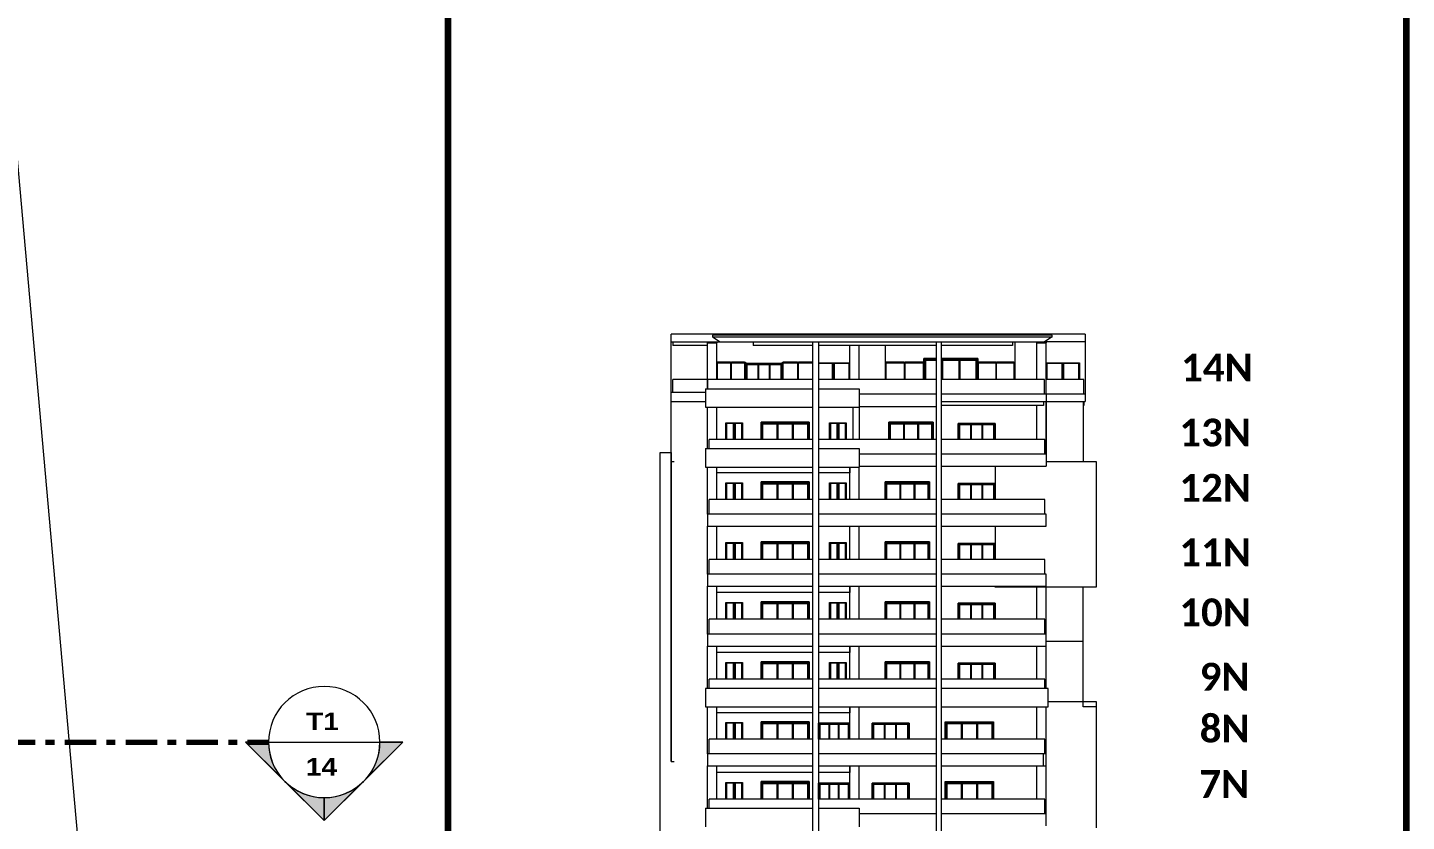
# Model space of a CAD drawing. Header units: metres. Extents: x -144 to 1000, y -717 to 29.
# Drawn here: x 289.18 to 304.91, y -555.5 to -546.44 of the extents above; entities that cross this region are included whole.
import ezdxf

# ---------------------------------------------------------------- set-up
doc = ezdxf.new("R2010")
doc.units = ezdxf.units.M
doc.linetypes.add('Dash Dot 3_16_', pattern=[0.595313, 0.357187, -0.119063, 0, -0.119063])
doc.layers.get('0').update_dxf_attribs({"color": 1})
for name, color, linetype, lineweight in [('A-ANNO-DIMS', 1, 'Continuous', 9), ('A-DETL-WIDE', 1, 'Continuous', 100), ('A-DOOR-FRAM', 1, 'Continuous', 9), ('A-FLOR', 2, 'Continuous', 9), ('A-FLOR-HRAL', 1, 'Continuous', 9), ('A-GLAZ', 1, 'Continuous', 9), ('A-GLAZ-CWMG', 1, 'Continuous', 9), ('A-WALL', 4, 'Continuous', 9), ('G-ANNO-SYMB', 1, 'Continuous', 9), ('G-ANNO-TEXT', 2, 'Continuous', 9), ('S-BEAM', 1, 'Continuous', 9), ('S-COLS', 7, 'Continuous', 9)]:
    doc.layers.add(name, color=color, linetype=linetype, lineweight=lineweight)
doc.styles.add('Arial Black', font='', dxfattribs={"height": 0.15})
doc.styles.add('Calibri_B_7', font='calibrib.ttf', dxfattribs={"width": 0.8, "height": 0.18})
doc.styles.get('Arial Black').set_extended_font_data('Arial Black')

# ---------------------------------------------------------------- blocks, each defined once
blk = doc.blocks.new('A$C4d52d4f2')
at = {"layer": 'A-DETL-WIDE'}
for p, q in [((-0.51513, -0.58802), (-0.51513, -0.00202)), ((-0.40513, -0.58802), (-0.40513, -0.00202))]:
    blk.add_line(p, q, dxfattribs=at)
at = {"layer": 'A-DOOR-FRAM', "lineweight": 9}
for p, q in [((-0.47675, -0.1994), (-0.481, -0.1994)), ((-0.481, -0.1994), (-0.481, -0.20122)), ((-0.47675, -0.1994), (-0.47675, -0.20122)), ((-0.4605, -0.1988), (-0.4605, -0.20122)), ((-0.45912, -0.1988), (-0.4605, -0.1988)), ((-0.45912, -0.19889), (-0.46041, -0.19889)), ((-0.46041, -0.19889), (-0.46041, -0.20122)), ((-0.46041, -0.19889), (-0.46041, -0.20122)), ((-0.46041, -0.19889), (-0.45912, -0.19889)), ((-0.4603, -0.20122), (-0.4603, -0.199)), ((-0.4603, -0.199), (-0.45912, -0.199)), ((-0.45434, -0.1988), (-0.45848, -0.1988)), ((-0.45836, -0.19889), (-0.45848, -0.19889)), ((-0.45848, -0.19889), (-0.45442, -0.19889)), ((-0.45847, -0.199), (-0.45847, -0.20122)), ((-0.45836, -0.20122), (-0.45836, -0.19889)), ((-0.45833, -0.20122), (-0.45833, -0.199)), ((-0.45833, -0.199), (-0.45651, -0.199)), ((-0.45651, -0.199), (-0.45651, -0.20122)), ((-0.45639, -0.20122), (-0.45639, -0.19889)), ((-0.45636, -0.20122), (-0.45636, -0.199)), ((-0.45636, -0.199), (-0.45454, -0.199)), ((-0.45454, -0.199), (-0.45454, -0.20122)), ((-0.45442, -0.19889), (-0.45442, -0.20122)), ((-0.45434, -0.20122), (-0.45434, -0.1988)), ((-0.48092, -0.20122), (-0.48092, -0.19948)), ((-0.48092, -0.19948), (-0.47684, -0.19948)), ((-0.4808, -0.20122), (-0.4808, -0.19951)), ((-0.4808, -0.19951), (-0.47956, -0.19951)), ((-0.47956, -0.19951), (-0.47956, -0.20122)), ((-0.47944, -0.20122), (-0.47944, -0.19948)), ((-0.47944, -0.19951), (-0.47829, -0.19951)), ((-0.47829, -0.19951), (-0.47829, -0.20122)), ((-0.47817, -0.20122), (-0.47817, -0.19948)), ((-0.47817, -0.19951), (-0.47695, -0.19951)), ((-0.47695, -0.19951), (-0.47695, -0.20122)), ((-0.47684, -0.20122), (-0.47684, -0.19948)), ((-0.47367, -0.20611), (-0.4792, -0.20611)), ((-0.4792, -0.20611), (-0.4792, -0.20811)), ((-0.47911, -0.20811), (-0.47911, -0.2062)), ((-0.47911, -0.2062), (-0.47376, -0.2062)), ((-0.47899, -0.20811), (-0.47899, -0.20631)), ((-0.47899, -0.20631), (-0.47738, -0.20631)), ((-0.47738, -0.20631), (-0.47738, -0.20811)), ((-0.47727, -0.20811), (-0.47727, -0.2062)), ((-0.47724, -0.20811), (-0.47724, -0.20631)), ((-0.47724, -0.20631), (-0.47563, -0.20631)), ((-0.47563, -0.20631), (-0.47563, -0.20811)), ((-0.47551, -0.20811), (-0.47551, -0.2062)), ((-0.47548, -0.20811), (-0.47548, -0.20631)), ((-0.47548, -0.20631), (-0.47387, -0.20631)), ((-0.47387, -0.20631), (-0.47387, -0.20811)), ((-0.47376, -0.20811), (-0.47376, -0.2062)), ((-0.47367, -0.20611), (-0.47367, -0.20811)), ((-0.46454, -0.20611), (-0.46454, -0.20811)), ((-0.45944, -0.20611), (-0.46454, -0.20611)), ((-0.46445, -0.20811), (-0.46445, -0.2062)), ((-0.46445, -0.2062), (-0.45952, -0.2062)), ((-0.46433, -0.20811), (-0.46433, -0.20631)), ((-0.46433, -0.20631), (-0.46287, -0.20631)), ((-0.46287, -0.20631), (-0.46287, -0.20811)), ((-0.46284, -0.2062), (-0.46284, -0.20811)), ((-0.46272, -0.20811), (-0.46272, -0.20631)), ((-0.46272, -0.20631), (-0.46125, -0.20631)), ((-0.46125, -0.20631), (-0.46125, -0.20811)), ((-0.45952, -0.2062), (-0.46122, -0.2062)), ((-0.46122, -0.2062), (-0.46122, -0.20811)), ((-0.46111, -0.20811), (-0.46111, -0.20631)), ((-0.46111, -0.20631), (-0.45964, -0.20631)), ((-0.45964, -0.20631), (-0.45964, -0.20811)), ((-0.45952, -0.20811), (-0.45952, -0.2062)), ((-0.45952, -0.20811), (-0.45952, -0.2062)), ((-0.45944, -0.20811), (-0.45944, -0.20611)), ((-0.45232, -0.20628), (-0.45657, -0.20628)), ((-0.45657, -0.20811), (-0.45657, -0.20628)), ((-0.45648, -0.20637), (-0.45648, -0.20811)), ((-0.45648, -0.20637), (-0.4524, -0.20637)), ((-0.45637, -0.20811), (-0.45637, -0.2064)), ((-0.45637, -0.2064), (-0.45515, -0.2064)), ((-0.45515, -0.20637), (-0.45515, -0.20811)), ((-0.45504, -0.20811), (-0.45504, -0.2064)), ((-0.45504, -0.2064), (-0.45388, -0.2064)), ((-0.45388, -0.20637), (-0.45388, -0.20811)), ((-0.45376, -0.20811), (-0.45376, -0.2064)), ((-0.45376, -0.2064), (-0.45252, -0.2064)), ((-0.45252, -0.2064), (-0.45252, -0.20811)), ((-0.4524, -0.20637), (-0.4524, -0.20811)), ((-0.45232, -0.20811), (-0.45232, -0.20628)), ((-0.47367, -0.21299), (-0.4792, -0.21299)), ((-0.4792, -0.21299), (-0.4792, -0.21499)), ((-0.47911, -0.21499), (-0.47911, -0.21308)), ((-0.47911, -0.21308), (-0.47376, -0.21308)), ((-0.47899, -0.21499), (-0.47899, -0.2132)), ((-0.47899, -0.2132), (-0.47738, -0.2132)), ((-0.47738, -0.2132), (-0.47738, -0.21499)), ((-0.47727, -0.21499), (-0.47727, -0.21308)), ((-0.47724, -0.21499), (-0.47724, -0.2132)), ((-0.47724, -0.2132), (-0.47563, -0.2132)), ((-0.47563, -0.2132), (-0.47563, -0.21499)), ((-0.47551, -0.21499), (-0.47551, -0.21308)), ((-0.47548, -0.2132), (-0.47387, -0.2132)), ((-0.47548, -0.21499), (-0.47548, -0.2132)), ((-0.47387, -0.2132), (-0.47387, -0.21499)), ((-0.47376, -0.21499), (-0.47376, -0.21308)), ((-0.47367, -0.21299), (-0.47367, -0.21499)), ((-0.46496, -0.21299), (-0.46496, -0.21499)), ((-0.45986, -0.21299), (-0.46496, -0.21299)), ((-0.46488, -0.21499), (-0.46488, -0.21308)), ((-0.46488, -0.21308), (-0.45995, -0.21308)), ((-0.46476, -0.21499), (-0.46476, -0.2132)), ((-0.46476, -0.2132), (-0.46329, -0.2132)), ((-0.46329, -0.2132), (-0.46329, -0.21499)), ((-0.46326, -0.21308), (-0.46326, -0.21499)), ((-0.46315, -0.21499), (-0.46315, -0.2132)), ((-0.46315, -0.2132), (-0.46168, -0.2132)), ((-0.46168, -0.2132), (-0.46168, -0.21499)), ((-0.45995, -0.21308), (-0.46165, -0.21308)), ((-0.46165, -0.21308), (-0.46165, -0.21499)), ((-0.46153, -0.21499), (-0.46153, -0.2132)), ((-0.46153, -0.2132), (-0.46006, -0.2132)), ((-0.46006, -0.2132), (-0.46006, -0.21499)), ((-0.45995, -0.21499), (-0.45995, -0.21308)), ((-0.45995, -0.21499), (-0.45995, -0.21308)), ((-0.45986, -0.21499), (-0.45986, -0.21299)), ((-0.45232, -0.21316), (-0.45657, -0.21316)), ((-0.45657, -0.21499), (-0.45657, -0.21316)), ((-0.45648, -0.21325), (-0.45648, -0.21499)), ((-0.45648, -0.21325), (-0.4524, -0.21325)), ((-0.45637, -0.21499), (-0.45637, -0.21328)), ((-0.45637, -0.21328), (-0.45515, -0.21328)), ((-0.45515, -0.21325), (-0.45515, -0.21499)), ((-0.45504, -0.21499), (-0.45504, -0.21328)), ((-0.45504, -0.21328), (-0.45388, -0.21328)), ((-0.45388, -0.21325), (-0.45388, -0.21499)), ((-0.45376, -0.21499), (-0.45376, -0.21328)), ((-0.45376, -0.21328), (-0.45252, -0.21328)), ((-0.45252, -0.21328), (-0.45252, -0.21499)), ((-0.4524, -0.21325), (-0.4524, -0.21499)), ((-0.47367, -0.21988), (-0.4792, -0.21988)), ((-0.4792, -0.21988), (-0.4792, -0.22188)), ((-0.47911, -0.22188), (-0.47911, -0.21996)), ((-0.47911, -0.21996), (-0.47376, -0.21996)), ((-0.47727, -0.22188), (-0.47727, -0.21996)), ((-0.47551, -0.22188), (-0.47551, -0.21996)), ((-0.47376, -0.22188), (-0.47376, -0.21996)), ((-0.47367, -0.21988), (-0.47367, -0.22188)), ((-0.46496, -0.21988), (-0.46496, -0.22188)), ((-0.45986, -0.21988), (-0.46496, -0.21988)), ((-0.46488, -0.22188), (-0.46488, -0.21996)), ((-0.46488, -0.21996), (-0.45995, -0.21996)), ((-0.46326, -0.21996), (-0.46326, -0.22188)), ((-0.45995, -0.21996), (-0.46165, -0.21996)), ((-0.46165, -0.21996), (-0.46165, -0.22188)), ((-0.45995, -0.22188), (-0.45995, -0.21996)), ((-0.45995, -0.22188), (-0.45995, -0.21996)), ((-0.45986, -0.22188), (-0.45986, -0.21988)), ((-0.47899, -0.22188), (-0.47899, -0.22008)), ((-0.47899, -0.22008), (-0.47738, -0.22008)), ((-0.47738, -0.22008), (-0.47738, -0.22188)), ((-0.47724, -0.22188), (-0.47724, -0.22008)), ((-0.47724, -0.22008), (-0.47563, -0.22008)), ((-0.47563, -0.22008), (-0.47563, -0.22188)), ((-0.47548, -0.22188), (-0.47548, -0.22008)), ((-0.47548, -0.22008), (-0.47387, -0.22008)), ((-0.47387, -0.22008), (-0.47387, -0.22188)), ((-0.46476, -0.22188), (-0.46476, -0.22008)), ((-0.46476, -0.22008), (-0.46329, -0.22008)), ((-0.46329, -0.22008), (-0.46329, -0.22188)), ((-0.46315, -0.22188), (-0.46315, -0.22008)), ((-0.46315, -0.22008), (-0.46168, -0.22008)), ((-0.46168, -0.22008), (-0.46168, -0.22188)), ((-0.46153, -0.22188), (-0.46153, -0.22008)), ((-0.46153, -0.22008), (-0.46006, -0.22008)), ((-0.46006, -0.22008), (-0.46006, -0.22188)), ((-0.45232, -0.22005), (-0.45657, -0.22005)), ((-0.45657, -0.22188), (-0.45657, -0.22005)), ((-0.45648, -0.22013), (-0.45648, -0.22188)), ((-0.45648, -0.22013), (-0.4524, -0.22013)), ((-0.45637, -0.22188), (-0.45637, -0.22017)), ((-0.45637, -0.22017), (-0.45515, -0.22017)), ((-0.45515, -0.22013), (-0.45515, -0.22188)), ((-0.45504, -0.22188), (-0.45504, -0.22017)), ((-0.45504, -0.22017), (-0.45388, -0.22017)), ((-0.45388, -0.22013), (-0.45388, -0.22188)), ((-0.45376, -0.22188), (-0.45376, -0.22017)), ((-0.45376, -0.22017), (-0.45252, -0.22017)), ((-0.45252, -0.22017), (-0.45252, -0.22188)), ((-0.4524, -0.22013), (-0.4524, -0.22188)), ((-0.47367, -0.22676), (-0.4792, -0.22676)), ((-0.4792, -0.22676), (-0.4792, -0.22876)), ((-0.47911, -0.22876), (-0.47911, -0.22685)), ((-0.47911, -0.22685), (-0.47376, -0.22685)), ((-0.47899, -0.22876), (-0.47899, -0.22696)), ((-0.47899, -0.22696), (-0.47738, -0.22696)), ((-0.47738, -0.22696), (-0.47738, -0.22876)), ((-0.47727, -0.22876), (-0.47727, -0.22685)), ((-0.47724, -0.22876), (-0.47724, -0.22696)), ((-0.47724, -0.22696), (-0.47563, -0.22696)), ((-0.47563, -0.22696), (-0.47563, -0.22876)), ((-0.47551, -0.22876), (-0.47551, -0.22685)), ((-0.47548, -0.22876), (-0.47548, -0.22696)), ((-0.47548, -0.22696), (-0.47387, -0.22696)), ((-0.47387, -0.22696), (-0.47387, -0.22876)), ((-0.47376, -0.22876), (-0.47376, -0.22685)), ((-0.47367, -0.22676), (-0.47367, -0.22876)), ((-0.46496, -0.22676), (-0.46496, -0.22876)), ((-0.45986, -0.22676), (-0.46496, -0.22676)), ((-0.46488, -0.22876), (-0.46488, -0.22685)), ((-0.46488, -0.22685), (-0.45995, -0.22685)), ((-0.46476, -0.22876), (-0.46476, -0.22696)), ((-0.46476, -0.22696), (-0.46329, -0.22696)), ((-0.46329, -0.22696), (-0.46329, -0.22876)), ((-0.46326, -0.22685), (-0.46326, -0.22876)), ((-0.46315, -0.22876), (-0.46315, -0.22696)), ((-0.46315, -0.22696), (-0.46168, -0.22696)), ((-0.46168, -0.22696), (-0.46168, -0.22876)), ((-0.45995, -0.22685), (-0.46165, -0.22685)), ((-0.46165, -0.22685), (-0.46165, -0.22876)), ((-0.46153, -0.22876), (-0.46153, -0.22696)), ((-0.46153, -0.22696), (-0.46006, -0.22696)), ((-0.46006, -0.22696), (-0.46006, -0.22876)), ((-0.45995, -0.22876), (-0.45995, -0.22685)), ((-0.45995, -0.22876), (-0.45995, -0.22685)), ((-0.45986, -0.22876), (-0.45986, -0.22676)), ((-0.45232, -0.22693), (-0.45657, -0.22693)), ((-0.45657, -0.22876), (-0.45657, -0.22693)), ((-0.45648, -0.22702), (-0.45648, -0.22876)), ((-0.45648, -0.22702), (-0.4524, -0.22702)), ((-0.45637, -0.22876), (-0.45637, -0.22705)), ((-0.45637, -0.22705), (-0.45515, -0.22705)), ((-0.45515, -0.22702), (-0.45515, -0.22876)), ((-0.45504, -0.22876), (-0.45504, -0.22705)), ((-0.45504, -0.22705), (-0.45388, -0.22705)), ((-0.45388, -0.22702), (-0.45388, -0.22876)), ((-0.45376, -0.22876), (-0.45376, -0.22705)), ((-0.45376, -0.22705), (-0.45252, -0.22705)), ((-0.45252, -0.22705), (-0.45252, -0.22876)), ((-0.4524, -0.22702), (-0.4524, -0.22876)), ((-0.45232, -0.22876), (-0.45232, -0.22693)), ((-0.47367, -0.23365), (-0.4792, -0.23365)), ((-0.4792, -0.23365), (-0.4792, -0.23564)), ((-0.47911, -0.23564), (-0.47911, -0.23373)), ((-0.47911, -0.23373), (-0.47376, -0.23373)), ((-0.47899, -0.23564), (-0.47899, -0.23385)), ((-0.47899, -0.23385), (-0.47738, -0.23385)), ((-0.47738, -0.23385), (-0.47738, -0.23564)), ((-0.47727, -0.23564), (-0.47727, -0.23373)), ((-0.47724, -0.23564), (-0.47724, -0.23385)), ((-0.47724, -0.23385), (-0.47563, -0.23385)), ((-0.47563, -0.23385), (-0.47563, -0.23564)), ((-0.47551, -0.23564), (-0.47551, -0.23373)), ((-0.47548, -0.23564), (-0.47548, -0.23385)), ((-0.47548, -0.23385), (-0.47387, -0.23385)), ((-0.47387, -0.23385), (-0.47387, -0.23564)), ((-0.47376, -0.23564), (-0.47376, -0.23373)), ((-0.47367, -0.23365), (-0.47367, -0.23564)), ((-0.46496, -0.23365), (-0.46496, -0.23564)), ((-0.45986, -0.23365), (-0.46496, -0.23365)), ((-0.46488, -0.23564), (-0.46488, -0.23373)), ((-0.46488, -0.23373), (-0.45995, -0.23373)), ((-0.46476, -0.23564), (-0.46476, -0.23385)), ((-0.46476, -0.23385), (-0.46329, -0.23385)), ((-0.46329, -0.23385), (-0.46329, -0.23564)), ((-0.46326, -0.23373), (-0.46326, -0.23564)), ((-0.46315, -0.23564), (-0.46315, -0.23385)), ((-0.46315, -0.23385), (-0.46168, -0.23385)), ((-0.46168, -0.23385), (-0.46168, -0.23564)), ((-0.45995, -0.23373), (-0.46165, -0.23373)), ((-0.46165, -0.23373), (-0.46165, -0.23564)), ((-0.46153, -0.23564), (-0.46153, -0.23385)), ((-0.46153, -0.23385), (-0.46006, -0.23385)), ((-0.46006, -0.23385), (-0.46006, -0.23564)), ((-0.45995, -0.23564), (-0.45995, -0.23373)), ((-0.45995, -0.23564), (-0.45995, -0.23373)), ((-0.45986, -0.23564), (-0.45986, -0.23365)), ((-0.45232, -0.23382), (-0.45657, -0.23382)), ((-0.45657, -0.23564), (-0.45657, -0.23382)), ((-0.45648, -0.2339), (-0.45648, -0.23564)), ((-0.45648, -0.2339), (-0.4524, -0.2339)), ((-0.45637, -0.23564), (-0.45637, -0.23393)), ((-0.45637, -0.23393), (-0.45515, -0.23393)), ((-0.45515, -0.2339), (-0.45515, -0.23564)), ((-0.45504, -0.23564), (-0.45504, -0.23393)), ((-0.45504, -0.23393), (-0.45388, -0.23393)), ((-0.45388, -0.2339), (-0.45388, -0.23564)), ((-0.45376, -0.23564), (-0.45376, -0.23393)), ((-0.45376, -0.23393), (-0.45252, -0.23393)), ((-0.45252, -0.23393), (-0.45252, -0.23564)), ((-0.4524, -0.2339), (-0.4524, -0.23564)), ((-0.45232, -0.23564), (-0.45232, -0.23382)), ((-0.47367, -0.24053), (-0.4792, -0.24053)), ((-0.4792, -0.24053), (-0.4792, -0.24253)), ((-0.47367, -0.24053), (-0.47367, -0.24253)), ((-0.47911, -0.24253), (-0.47911, -0.24061)), ((-0.47911, -0.24061), (-0.47376, -0.24061)), ((-0.47899, -0.24253), (-0.47899, -0.24073)), ((-0.47899, -0.24073), (-0.47738, -0.24073)), ((-0.47738, -0.24073), (-0.47738, -0.24253)), ((-0.47727, -0.24253), (-0.47727, -0.24061)), ((-0.47724, -0.24253), (-0.47724, -0.24073)), ((-0.47724, -0.24073), (-0.47563, -0.24073)), ((-0.47563, -0.24073), (-0.47563, -0.24253)), ((-0.47551, -0.24253), (-0.47551, -0.24061)), ((-0.47548, -0.24253), (-0.47548, -0.24073)), ((-0.47548, -0.24073), (-0.47387, -0.24073)), ((-0.47387, -0.24073), (-0.47387, -0.24253)), ((-0.47376, -0.24253), (-0.47376, -0.24061)), ((-0.469, -0.2407), (-0.47261, -0.2407)), ((-0.47261, -0.24253), (-0.47261, -0.2407)), ((-0.47252, -0.24078), (-0.47252, -0.24253)), ((-0.47252, -0.24078), (-0.46908, -0.24078)), ((-0.47241, -0.24253), (-0.47241, -0.24082)), ((-0.47241, -0.24082), (-0.47141, -0.24082)), ((-0.47141, -0.24078), (-0.47141, -0.24253)), ((-0.47129, -0.24253), (-0.47129, -0.24082)), ((-0.47129, -0.24082), (-0.47034, -0.24082)), ((-0.47034, -0.24078), (-0.47034, -0.24253)), ((-0.47023, -0.24253), (-0.47023, -0.24082)), ((-0.47023, -0.24082), (-0.4692, -0.24082)), ((-0.4692, -0.24082), (-0.4692, -0.24253)), ((-0.46908, -0.24078), (-0.46908, -0.24253)), ((-0.46645, -0.2407), (-0.46645, -0.24253)), ((-0.4622, -0.2407), (-0.46645, -0.2407)), ((-0.46636, -0.24253), (-0.46636, -0.24078)), ((-0.46636, -0.24078), (-0.46228, -0.24078)), ((-0.46625, -0.24253), (-0.46625, -0.24082)), ((-0.46625, -0.24082), (-0.46509, -0.24082)), ((-0.46509, -0.24078), (-0.46509, -0.24253)), ((-0.46497, -0.24253), (-0.46497, -0.24082)), ((-0.46497, -0.24082), (-0.46376, -0.24082)), ((-0.46228, -0.2407), (-0.46376, -0.2407)), ((-0.46376, -0.2407), (-0.46376, -0.24253)), ((-0.46364, -0.24253), (-0.46364, -0.24082)), ((-0.46364, -0.24082), (-0.4624, -0.24082)), ((-0.4624, -0.24082), (-0.4624, -0.24253)), ((-0.46228, -0.24253), (-0.46228, -0.2407)), ((-0.46228, -0.24253), (-0.46228, -0.24078)), ((-0.4622, -0.24253), (-0.4622, -0.2407)), ((-0.45797, -0.24061), (-0.45797, -0.24253)), ((-0.45797, -0.24061), (-0.45262, -0.24061)), ((-0.45785, -0.24253), (-0.45785, -0.24073)), ((-0.45785, -0.24073), (-0.45624, -0.24073)), ((-0.45624, -0.24073), (-0.45624, -0.24253)), ((-0.45621, -0.24061), (-0.45621, -0.24253)), ((-0.4561, -0.24253), (-0.4561, -0.24073)), ((-0.4561, -0.24073), (-0.45449, -0.24073)), ((-0.45449, -0.24073), (-0.45449, -0.24253)), ((-0.45446, -0.24061), (-0.45446, -0.24253)), ((-0.45434, -0.24253), (-0.45434, -0.24073)), ((-0.45434, -0.24073), (-0.45273, -0.24073)), ((-0.45273, -0.24073), (-0.45273, -0.24253)), ((-0.45262, -0.24061), (-0.45262, -0.24253)), ((-0.47367, -0.24741), (-0.4792, -0.24741)), ((-0.4792, -0.24741), (-0.4792, -0.24941)), ((-0.47911, -0.24941), (-0.47911, -0.2475)), ((-0.47911, -0.2475), (-0.47376, -0.2475)), ((-0.47899, -0.24941), (-0.47899, -0.24761)), ((-0.47899, -0.24761), (-0.47738, -0.24761)), ((-0.47738, -0.24761), (-0.47738, -0.24941)), ((-0.47727, -0.24941), (-0.47727, -0.2475)), ((-0.47724, -0.24941), (-0.47724, -0.24761)), ((-0.47724, -0.24761), (-0.47563, -0.24761)), ((-0.47563, -0.24761), (-0.47563, -0.24941)), ((-0.47551, -0.24941), (-0.47551, -0.2475)), ((-0.47548, -0.24941), (-0.47548, -0.24761)), ((-0.47548, -0.24761), (-0.47387, -0.24761)), ((-0.47387, -0.24761), (-0.47387, -0.24941)), ((-0.47376, -0.24941), (-0.47376, -0.2475)), ((-0.47367, -0.24741), (-0.47367, -0.24941)), ((-0.469, -0.24758), (-0.47261, -0.24758)), ((-0.47261, -0.24941), (-0.47261, -0.24758)), ((-0.47252, -0.24767), (-0.47252, -0.24941)), ((-0.47252, -0.24767), (-0.46908, -0.24767)), ((-0.47241, -0.24941), (-0.47241, -0.2477)), ((-0.47241, -0.2477), (-0.47141, -0.2477)), ((-0.47141, -0.24767), (-0.47141, -0.24941)), ((-0.47129, -0.24941), (-0.47129, -0.2477)), ((-0.47129, -0.2477), (-0.47034, -0.2477)), ((-0.47034, -0.24767), (-0.47034, -0.24941)), ((-0.47023, -0.24941), (-0.47023, -0.2477)), ((-0.47023, -0.2477), (-0.4692, -0.2477)), ((-0.4692, -0.2477), (-0.4692, -0.24941)), ((-0.46908, -0.24767), (-0.46908, -0.24941)), ((-0.46645, -0.24758), (-0.46645, -0.24941)), ((-0.4622, -0.24758), (-0.46645, -0.24758)), ((-0.46636, -0.24941), (-0.46636, -0.24767)), ((-0.46636, -0.24767), (-0.46228, -0.24767)), ((-0.46625, -0.24941), (-0.46625, -0.2477)), ((-0.46625, -0.2477), (-0.46509, -0.2477)), ((-0.46509, -0.24767), (-0.46509, -0.24941)), ((-0.46497, -0.24941), (-0.46497, -0.2477)), ((-0.46497, -0.2477), (-0.46376, -0.2477)), ((-0.46228, -0.24758), (-0.46376, -0.24758)), ((-0.46376, -0.24758), (-0.46376, -0.24941)), ((-0.46364, -0.24941), (-0.46364, -0.2477)), ((-0.46364, -0.2477), (-0.4624, -0.2477)), ((-0.4624, -0.2477), (-0.4624, -0.24941)), ((-0.46228, -0.24941), (-0.46228, -0.24758)), ((-0.46228, -0.24941), (-0.46228, -0.24767)), ((-0.4622, -0.24941), (-0.4622, -0.24758)), ((-0.45797, -0.2475), (-0.45797, -0.24941)), ((-0.45797, -0.2475), (-0.45262, -0.2475)), ((-0.45785, -0.24941), (-0.45785, -0.24761)), ((-0.45785, -0.24761), (-0.45624, -0.24761)), ((-0.45624, -0.24761), (-0.45624, -0.24941)), ((-0.45621, -0.2475), (-0.45621, -0.24941)), ((-0.4561, -0.24941), (-0.4561, -0.24761)), ((-0.4561, -0.24761), (-0.45449, -0.24761)), ((-0.45449, -0.24761), (-0.45449, -0.24941)), ((-0.45446, -0.2475), (-0.45446, -0.24941)), ((-0.45434, -0.24941), (-0.45434, -0.24761)), ((-0.45434, -0.24761), (-0.45273, -0.24761)), ((-0.45273, -0.24761), (-0.45273, -0.24941)), ((-0.45262, -0.2475), (-0.45262, -0.24941))]:
    blk.add_line(p, q, dxfattribs=at)
at = {"layer": 'A-FLOR', "lineweight": 9}
for p, q in [((-0.48934, -0.19689), (-0.48934, -0.19732)), ((-0.48536, -0.19732), (-0.48934, -0.19732)), ((-0.4801, -0.19689), (-0.4801, -0.19732)), ((-0.47325, -0.19732), (-0.4801, -0.19732)), ((-0.45912, -0.19732), (-0.47261, -0.19732)), ((-0.45035, -0.19732), (-0.45848, -0.19732)), ((-0.45035, -0.19689), (-0.45035, -0.19732)), ((-0.44666, -0.19689), (-0.44648, -0.19689)), ((-0.4468, -0.20377), (-0.4468, -0.2042)), ((-0.44214, -0.20377), (-0.44214, -0.2042)), ((-0.4468, -0.2042), (-0.45848, -0.2042)), ((-0.44214, -0.2042), (-0.44223, -0.2042))]:
    blk.add_line(p, q, dxfattribs=at)
at = {"layer": 'A-FLOR-HRAL'}
for p, q in [((-0.48932, -0.20271), (-0.48932, -0.20122)), ((-0.48536, -0.20122), (-0.48932, -0.20122)), ((-0.48531, -0.20229), (-0.48531, -0.20122)), ((-0.47325, -0.20122), (-0.48531, -0.20122)), ((-0.45912, -0.20122), (-0.47261, -0.20122)), ((-0.44668, -0.20122), (-0.45848, -0.20122)), ((-0.44668, -0.20292), (-0.44668, -0.20122)), ((-0.44214, -0.20122), (-0.44648, -0.20122)), ((-0.44214, -0.20292), (-0.44214, -0.20122)), ((-0.48517, -0.20917), (-0.48517, -0.20811)), ((-0.47325, -0.20811), (-0.48517, -0.20811)), ((-0.45912, -0.20811), (-0.47261, -0.20811)), ((-0.44664, -0.20811), (-0.45848, -0.20811)), ((-0.44664, -0.20981), (-0.44664, -0.20811)), ((-0.48517, -0.21669), (-0.48517, -0.21499)), ((-0.47325, -0.21499), (-0.48517, -0.21499)), ((-0.45912, -0.21499), (-0.47261, -0.21499)), ((-0.44664, -0.21499), (-0.45848, -0.21499)), ((-0.44664, -0.21669), (-0.44664, -0.21499)), ((-0.48517, -0.22358), (-0.48517, -0.22188)), ((-0.47325, -0.22188), (-0.48517, -0.22188)), ((-0.45912, -0.22188), (-0.47261, -0.22188)), ((-0.44664, -0.22188), (-0.45848, -0.22188)), ((-0.44664, -0.22358), (-0.44664, -0.22188)), ((-0.48517, -0.23046), (-0.48517, -0.22876)), ((-0.47325, -0.22876), (-0.48517, -0.22876)), ((-0.45912, -0.22876), (-0.47261, -0.22876)), ((-0.44664, -0.22876), (-0.45848, -0.22876)), ((-0.44664, -0.23046), (-0.44664, -0.22876)), ((-0.48517, -0.23671), (-0.48517, -0.23564)), ((-0.47325, -0.23564), (-0.48517, -0.23564)), ((-0.45912, -0.23564), (-0.47261, -0.23564)), ((-0.44664, -0.23564), (-0.45848, -0.23564)), ((-0.44664, -0.23671), (-0.44664, -0.23564)), ((-0.48517, -0.24423), (-0.48517, -0.24253)), ((-0.47325, -0.24253), (-0.48517, -0.24253)), ((-0.45912, -0.24253), (-0.47261, -0.24253)), ((-0.44664, -0.24253), (-0.45848, -0.24253)), ((-0.44664, -0.24423), (-0.44664, -0.24253)), ((-0.48517, -0.25047), (-0.48517, -0.24941)), ((-0.47325, -0.24941), (-0.48517, -0.24941)), ((-0.45912, -0.24941), (-0.47261, -0.24941)), ((-0.44664, -0.24941), (-0.45848, -0.24941)), ((-0.44664, -0.25111), (-0.44664, -0.24941))]:
    blk.add_line(p, q, dxfattribs=at)
at = {"layer": 'A-GLAZ'}
for p, q in [((-0.47099, -0.1994), (-0.47261, -0.1994)), ((-0.47099, -0.20122), (-0.47099, -0.1994)), ((-0.47091, -0.19931), (-0.47091, -0.20122)), ((-0.47091, -0.20122), (-0.47091, -0.19931)), ((-0.46908, -0.1994), (-0.47082, -0.1994)), ((-0.47082, -0.1994), (-0.47082, -0.20122)), ((-0.46908, -0.20122), (-0.46908, -0.1994)), ((-0.44465, -0.1994), (-0.44639, -0.1994)), ((-0.44639, -0.1994), (-0.44639, -0.20122)), ((-0.44465, -0.20122), (-0.44465, -0.1994)), ((-0.44457, -0.20122), (-0.44457, -0.19931)), ((-0.44457, -0.19931), (-0.44457, -0.20122)), ((-0.44274, -0.1994), (-0.44448, -0.1994)), ((-0.44448, -0.1994), (-0.44448, -0.20122)), ((-0.44274, -0.20122), (-0.44274, -0.1994)), ((-0.48236, -0.20628), (-0.48315, -0.20628)), ((-0.48315, -0.20628), (-0.48315, -0.20811)), ((-0.48236, -0.20811), (-0.48236, -0.20628)), ((-0.48228, -0.2062), (-0.48228, -0.20811)), ((-0.48228, -0.20811), (-0.48228, -0.2062)), ((-0.48141, -0.20628), (-0.48219, -0.20628)), ((-0.48219, -0.20628), (-0.48219, -0.20811)), ((-0.48141, -0.20811), (-0.48141, -0.20628)), ((-0.47046, -0.20628), (-0.47125, -0.20628)), ((-0.47125, -0.20628), (-0.47125, -0.20811)), ((-0.47046, -0.20811), (-0.47046, -0.20628)), ((-0.47038, -0.2062), (-0.47038, -0.20811)), ((-0.47038, -0.20811), (-0.47038, -0.2062)), ((-0.46951, -0.20628), (-0.47029, -0.20628)), ((-0.47029, -0.20628), (-0.47029, -0.20811)), ((-0.46951, -0.20811), (-0.46951, -0.20628)), ((-0.48236, -0.21316), (-0.48315, -0.21316)), ((-0.48315, -0.21316), (-0.48315, -0.21499)), ((-0.48236, -0.21499), (-0.48236, -0.21316)), ((-0.48228, -0.21308), (-0.48228, -0.21499)), ((-0.48228, -0.21499), (-0.48228, -0.21308)), ((-0.48141, -0.21316), (-0.48219, -0.21316)), ((-0.48219, -0.21316), (-0.48219, -0.21499)), ((-0.48141, -0.21499), (-0.48141, -0.21316)), ((-0.47046, -0.21316), (-0.47125, -0.21316)), ((-0.47125, -0.21316), (-0.47125, -0.21499)), ((-0.47046, -0.21499), (-0.47046, -0.21316)), ((-0.47038, -0.21308), (-0.47038, -0.21499)), ((-0.47038, -0.21499), (-0.47038, -0.21308)), ((-0.46951, -0.21316), (-0.47029, -0.21316)), ((-0.47029, -0.21316), (-0.47029, -0.21499)), ((-0.46951, -0.21499), (-0.46951, -0.21316)), ((-0.48228, -0.21996), (-0.48228, -0.22188)), ((-0.48228, -0.22188), (-0.48228, -0.21996)), ((-0.47038, -0.21996), (-0.47038, -0.22188)), ((-0.47038, -0.22188), (-0.47038, -0.21996)), ((-0.48236, -0.22005), (-0.48315, -0.22005)), ((-0.48315, -0.22005), (-0.48315, -0.22188)), ((-0.48236, -0.22188), (-0.48236, -0.22005)), ((-0.48141, -0.22005), (-0.48219, -0.22005)), ((-0.48219, -0.22005), (-0.48219, -0.22188)), ((-0.48141, -0.22188), (-0.48141, -0.22005)), ((-0.47046, -0.22005), (-0.47125, -0.22005)), ((-0.47125, -0.22005), (-0.47125, -0.22188)), ((-0.47046, -0.22188), (-0.47046, -0.22005)), ((-0.46951, -0.22005), (-0.47029, -0.22005)), ((-0.47029, -0.22005), (-0.47029, -0.22188)), ((-0.46951, -0.22188), (-0.46951, -0.22005)), ((-0.48236, -0.22693), (-0.48315, -0.22693)), ((-0.48315, -0.22693), (-0.48315, -0.22876)), ((-0.48236, -0.22876), (-0.48236, -0.22693)), ((-0.48228, -0.22685), (-0.48228, -0.22876)), ((-0.48228, -0.22876), (-0.48228, -0.22685)), ((-0.48141, -0.22693), (-0.48219, -0.22693)), ((-0.48219, -0.22693), (-0.48219, -0.22876)), ((-0.48141, -0.22876), (-0.48141, -0.22693)), ((-0.47046, -0.22693), (-0.47125, -0.22693)), ((-0.47125, -0.22693), (-0.47125, -0.22876)), ((-0.47046, -0.22876), (-0.47046, -0.22693)), ((-0.47038, -0.22685), (-0.47038, -0.22876)), ((-0.47038, -0.22876), (-0.47038, -0.22685)), ((-0.46951, -0.22693), (-0.47029, -0.22693)), ((-0.47029, -0.22693), (-0.47029, -0.22876)), ((-0.46951, -0.22876), (-0.46951, -0.22693)), ((-0.48315, -0.23382), (-0.48315, -0.23564)), ((-0.48236, -0.23382), (-0.48315, -0.23382)), ((-0.48236, -0.23564), (-0.48236, -0.23382)), ((-0.48228, -0.23564), (-0.48228, -0.23373)), ((-0.48228, -0.23373), (-0.48228, -0.23564)), ((-0.48141, -0.23382), (-0.48219, -0.23382)), ((-0.48219, -0.23382), (-0.48219, -0.23564)), ((-0.48141, -0.23564), (-0.48141, -0.23382)), ((-0.47046, -0.23382), (-0.47125, -0.23382)), ((-0.47125, -0.23382), (-0.47125, -0.23564)), ((-0.47046, -0.23564), (-0.47046, -0.23382)), ((-0.47038, -0.23373), (-0.47038, -0.23564)), ((-0.47038, -0.23564), (-0.47038, -0.23373)), ((-0.46951, -0.23382), (-0.47029, -0.23382)), ((-0.47029, -0.23382), (-0.47029, -0.23564)), ((-0.46951, -0.23564), (-0.46951, -0.23382)), ((-0.48236, -0.2407), (-0.48315, -0.2407)), ((-0.48315, -0.2407), (-0.48315, -0.24253)), ((-0.48236, -0.24253), (-0.48236, -0.2407)), ((-0.48228, -0.24253), (-0.48228, -0.24061)), ((-0.48228, -0.24061), (-0.48228, -0.24253)), ((-0.48141, -0.2407), (-0.48219, -0.2407)), ((-0.48219, -0.2407), (-0.48219, -0.24253)), ((-0.48141, -0.24253), (-0.48141, -0.2407)), ((-0.48236, -0.24758), (-0.48315, -0.24758)), ((-0.48315, -0.24758), (-0.48315, -0.24941)), ((-0.48236, -0.24941), (-0.48236, -0.24758)), ((-0.48228, -0.24941), (-0.48228, -0.2475)), ((-0.48228, -0.2475), (-0.48228, -0.24941)), ((-0.48141, -0.24758), (-0.48219, -0.24758)), ((-0.48219, -0.24758), (-0.48219, -0.24941)), ((-0.48141, -0.24941), (-0.48141, -0.24758))]:
    blk.add_line(p, q, dxfattribs=at)
at = {"layer": 'A-GLAZ-CWMG'}
for p, q in [((-0.48429, -0.19923), (-0.48419, -0.19923)), ((-0.48419, -0.20122), (-0.48419, -0.19923)), ((-0.48419, -0.19933), (-0.48419, -0.19923)), ((-0.4827, -0.19923), (-0.48419, -0.19923)), ((-0.48419, -0.19933), (-0.4827, -0.19933)), ((-0.4827, -0.19923), (-0.4827, -0.19933)), ((-0.4827, -0.19923), (-0.48259, -0.19923)), ((-0.4827, -0.19923), (-0.4827, -0.20122)), ((-0.48259, -0.19933), (-0.48259, -0.19923)), ((-0.48111, -0.19923), (-0.48259, -0.19923)), ((-0.48259, -0.20122), (-0.48259, -0.19923)), ((-0.48259, -0.19933), (-0.48111, -0.19933)), ((-0.48111, -0.19923), (-0.48111, -0.19933)), ((-0.48111, -0.19923), (-0.481, -0.19923)), ((-0.48111, -0.19923), (-0.48111, -0.20122)), ((-0.481, -0.20122), (-0.481, -0.19923)), ((-0.47675, -0.19923), (-0.47665, -0.19923)), ((-0.47675, -0.19923), (-0.47675, -0.20122)), ((-0.47665, -0.20122), (-0.47665, -0.19923)), ((-0.47665, -0.19933), (-0.47665, -0.19923)), ((-0.475, -0.19923), (-0.47665, -0.19923)), ((-0.47665, -0.19933), (-0.475, -0.19933)), ((-0.475, -0.19923), (-0.475, -0.19933)), ((-0.475, -0.19923), (-0.47489, -0.19923)), ((-0.475, -0.19923), (-0.475, -0.20122)), ((-0.47489, -0.19933), (-0.47489, -0.19923)), ((-0.47325, -0.19923), (-0.47489, -0.19923)), ((-0.47489, -0.20122), (-0.47489, -0.19923)), ((-0.47489, -0.19933), (-0.47325, -0.19933)), ((-0.46496, -0.19923), (-0.46485, -0.19923)), ((-0.46485, -0.20122), (-0.46485, -0.19923)), ((-0.46485, -0.19933), (-0.46485, -0.19923)), ((-0.46278, -0.19923), (-0.46485, -0.19923)), ((-0.46485, -0.19933), (-0.46278, -0.19933)), ((-0.46278, -0.19923), (-0.46278, -0.19933)), ((-0.46278, -0.19923), (-0.46268, -0.19923)), ((-0.46278, -0.19923), (-0.46278, -0.20122)), ((-0.46268, -0.19933), (-0.46268, -0.19923)), ((-0.4606, -0.19923), (-0.46268, -0.19923)), ((-0.46268, -0.20122), (-0.46268, -0.19923)), ((-0.46268, -0.19933), (-0.4606, -0.19933)), ((-0.4606, -0.19923), (-0.4606, -0.19933)), ((-0.4606, -0.19923), (-0.4605, -0.19923)), ((-0.4606, -0.19923), (-0.4606, -0.20122)), ((-0.4605, -0.20122), (-0.4605, -0.19923)), ((-0.45434, -0.19923), (-0.45423, -0.19923)), ((-0.45434, -0.19923), (-0.45434, -0.20122)), ((-0.45423, -0.20122), (-0.45423, -0.19923)), ((-0.45423, -0.19933), (-0.45423, -0.19923)), ((-0.45227, -0.19923), (-0.45423, -0.19923)), ((-0.45423, -0.19933), (-0.45227, -0.19933)), ((-0.45227, -0.19923), (-0.45227, -0.19933)), ((-0.45227, -0.19923), (-0.45216, -0.19923)), ((-0.45227, -0.19923), (-0.45227, -0.20122)), ((-0.45216, -0.19933), (-0.45216, -0.19923)), ((-0.45019, -0.19923), (-0.45216, -0.19923)), ((-0.45216, -0.20122), (-0.45216, -0.19923)), ((-0.45216, -0.19933), (-0.45019, -0.19933)), ((-0.45019, -0.19923), (-0.45019, -0.19933)), ((-0.45019, -0.19923), (-0.45009, -0.19923)), ((-0.45019, -0.19923), (-0.45019, -0.20122))]:
    blk.add_line(p, q, dxfattribs=at)
at = {"layer": 'A-WALL', "lineweight": 9}
for p, q in [((-0.44201, -0.19604), (-0.4895, -0.19604)), ((-0.4895, -0.24508), (-0.4895, -0.19604)), ((-0.44579, -0.19615), (-0.48477, -0.19615)), ((-0.48477, -0.19615), (-0.48477, -0.19634)), ((-0.44579, -0.19634), (-0.44579, -0.19615)), ((-0.44201, -0.19604), (-0.44201, -0.20377)), ((-0.4895, -0.19689), (-0.4839, -0.19689)), ((-0.48493, -0.197), (-0.48493, -0.19689)), ((-0.48477, -0.19634), (-0.44579, -0.19634)), ((-0.48477, -0.19634), (-0.4839, -0.19689)), ((-0.48461, -0.19689), (-0.48461, -0.197)), ((-0.48429, -0.19689), (-0.48429, -0.197)), ((-0.4839, -0.19689), (-0.44666, -0.19689)), ((-0.47325, -0.26711), (-0.47325, -0.19689)), ((-0.47261, -0.19689), (-0.47261, -0.26647)), ((-0.46496, -0.19732), (-0.46496, -0.20122)), ((-0.45912, -0.19689), (-0.45912, -0.26647)), ((-0.45848, -0.26711), (-0.45848, -0.19689)), ((-0.45009, -0.19689), (-0.45009, -0.20122)), ((-0.44754, -0.197), (-0.44754, -0.19689)), ((-0.44579, -0.19634), (-0.44666, -0.19689)), ((-0.44648, -0.19689), (-0.44648, -0.197)), ((-0.44201, -0.19689), (-0.44648, -0.19689)), ((-0.48429, -0.19923), (-0.481, -0.19923)), ((-0.481, -0.19923), (-0.481, -0.1994)), ((-0.481, -0.1994), (-0.47675, -0.1994)), ((-0.47675, -0.1994), (-0.47675, -0.19923)), ((-0.47675, -0.19923), (-0.47325, -0.19923)), ((-0.47261, -0.19931), (-0.469, -0.19931)), ((-0.46496, -0.19923), (-0.4605, -0.19923)), ((-0.4605, -0.19923), (-0.4605, -0.1988)), ((-0.4605, -0.1988), (-0.45912, -0.1988)), ((-0.45848, -0.1988), (-0.45434, -0.1988)), ((-0.45434, -0.1988), (-0.45434, -0.19923)), ((-0.45434, -0.19923), (-0.45009, -0.19923)), ((-0.44648, -0.19931), (-0.44265, -0.19931)), ((-0.44265, -0.19931), (-0.44265, -0.20122)), ((-0.48557, -0.20229), (-0.48557, -0.20441)), ((-0.48557, -0.20229), (-0.47325, -0.20229)), ((-0.47261, -0.20229), (-0.46793, -0.20229)), ((-0.46793, -0.20229), (-0.46793, -0.20441)), ((-0.48557, -0.20271), (-0.4895, -0.20271)), ((-0.4895, -0.20377), (-0.48557, -0.20377)), ((-0.45912, -0.20292), (-0.46793, -0.20292)), ((-0.44201, -0.20292), (-0.45848, -0.20292)), ((-0.45848, -0.20377), (-0.44201, -0.20377)), ((-0.44648, -0.20292), (-0.44648, -0.21119)), ((-0.44223, -0.20377), (-0.44223, -0.21066)), ((-0.48557, -0.20441), (-0.47325, -0.20441)), ((-0.47261, -0.20441), (-0.46793, -0.20441)), ((-0.46868, -0.20441), (-0.46868, -0.20811)), ((-0.46793, -0.20431), (-0.45912, -0.20431)), ((-0.46793, -0.20441), (-0.46793, -0.20811)), ((-0.44754, -0.20811), (-0.44754, -0.2042)), ((-0.48323, -0.20811), (-0.48323, -0.2062)), ((-0.48323, -0.2062), (-0.48132, -0.2062)), ((-0.48132, -0.2062), (-0.48132, -0.20811)), ((-0.4792, -0.20811), (-0.4792, -0.20611)), ((-0.4792, -0.20611), (-0.47367, -0.20611)), ((-0.47367, -0.20611), (-0.47367, -0.20811)), ((-0.47133, -0.20811), (-0.47133, -0.2062)), ((-0.47133, -0.2062), (-0.46942, -0.2062)), ((-0.46942, -0.2062), (-0.46942, -0.20811)), ((-0.46454, -0.20811), (-0.46454, -0.20611)), ((-0.46454, -0.20611), (-0.45944, -0.20611)), ((-0.45944, -0.20611), (-0.45944, -0.20811)), ((-0.45657, -0.20811), (-0.45657, -0.20628)), ((-0.45657, -0.20628), (-0.45232, -0.20628)), ((-0.45232, -0.20628), (-0.45232, -0.20811)), ((-0.49077, -0.26573), (-0.49077, -0.2096)), ((-0.49077, -0.2096), (-0.4895, -0.2096)), ((-0.4895, -0.2096), (-0.4895, -0.24508)), ((-0.48557, -0.20917), (-0.47325, -0.20917)), ((-0.48557, -0.20917), (-0.48557, -0.2113)), ((-0.47261, -0.20917), (-0.46793, -0.20917)), ((-0.46793, -0.20917), (-0.46793, -0.2113)), ((-0.45912, -0.20981), (-0.46793, -0.20981)), ((-0.44648, -0.20981), (-0.45848, -0.20981)), ((-0.4895, -0.21066), (-0.48918, -0.21066)), ((-0.48557, -0.2113), (-0.47325, -0.2113)), ((-0.47261, -0.2113), (-0.46793, -0.2113)), ((-0.46793, -0.21119), (-0.45912, -0.21119)), ((-0.45848, -0.21119), (-0.44648, -0.21119)), ((-0.45232, -0.21119), (-0.45232, -0.21499)), ((-0.44648, -0.21066), (-0.44074, -0.21066)), ((-0.44074, -0.21066), (-0.44074, -0.22506)), ((-0.48323, -0.21499), (-0.48323, -0.21308)), ((-0.48323, -0.21308), (-0.48132, -0.21308)), ((-0.48132, -0.21308), (-0.48132, -0.21499)), ((-0.4792, -0.21499), (-0.4792, -0.21299)), ((-0.4792, -0.21299), (-0.47367, -0.21299)), ((-0.47367, -0.21299), (-0.47367, -0.21499)), ((-0.47133, -0.21499), (-0.47133, -0.21308)), ((-0.47133, -0.21308), (-0.46942, -0.21308)), ((-0.46942, -0.21308), (-0.46942, -0.21499)), ((-0.46496, -0.21499), (-0.46496, -0.21299)), ((-0.46496, -0.21299), (-0.45986, -0.21299)), ((-0.45986, -0.21299), (-0.45986, -0.21499)), ((-0.45657, -0.21499), (-0.45657, -0.21316)), ((-0.45657, -0.21316), (-0.45232, -0.21316)), ((-0.47325, -0.21669), (-0.48536, -0.21669)), ((-0.48536, -0.21669), (-0.48536, -0.21807)), ((-0.45912, -0.21669), (-0.47261, -0.21669)), ((-0.44648, -0.21669), (-0.45848, -0.21669)), ((-0.44648, -0.21807), (-0.44648, -0.21669)), ((-0.48536, -0.21807), (-0.47325, -0.21807)), ((-0.47261, -0.21807), (-0.45912, -0.21807)), ((-0.45848, -0.21807), (-0.44648, -0.21807)), ((-0.45232, -0.21807), (-0.45232, -0.22188)), ((-0.48323, -0.22188), (-0.48323, -0.21996)), ((-0.48323, -0.21996), (-0.48132, -0.21996)), ((-0.48132, -0.21996), (-0.48132, -0.22188)), ((-0.4792, -0.22188), (-0.4792, -0.21988)), ((-0.4792, -0.21988), (-0.47367, -0.21988)), ((-0.47367, -0.21988), (-0.47367, -0.22188)), ((-0.47133, -0.22188), (-0.47133, -0.21996)), ((-0.47133, -0.21996), (-0.46942, -0.21996)), ((-0.46942, -0.21996), (-0.46942, -0.22188)), ((-0.46496, -0.22188), (-0.46496, -0.21988)), ((-0.46496, -0.21988), (-0.45986, -0.21988)), ((-0.45986, -0.21988), (-0.45986, -0.22188)), ((-0.45657, -0.22188), (-0.45657, -0.22005)), ((-0.45657, -0.22005), (-0.45232, -0.22005)), ((-0.47325, -0.22358), (-0.48536, -0.22358)), ((-0.48536, -0.22358), (-0.48536, -0.22496)), ((-0.45912, -0.22358), (-0.47261, -0.22358)), ((-0.44648, -0.22358), (-0.45848, -0.22358)), ((-0.44648, -0.22496), (-0.44648, -0.22358)), ((-0.48536, -0.22496), (-0.47325, -0.22496)), ((-0.47261, -0.22496), (-0.45912, -0.22496)), ((-0.45848, -0.22496), (-0.44648, -0.22496)), ((-0.45232, -0.22506), (-0.45232, -0.22496)), ((-0.44074, -0.22506), (-0.45232, -0.22506)), ((-0.44223, -0.23819), (-0.44223, -0.22506)), ((-0.48323, -0.22876), (-0.48323, -0.22685)), ((-0.48323, -0.22685), (-0.48132, -0.22685)), ((-0.48132, -0.22685), (-0.48132, -0.22876)), ((-0.4792, -0.22876), (-0.4792, -0.22676)), ((-0.4792, -0.22676), (-0.47367, -0.22676)), ((-0.47367, -0.22676), (-0.47367, -0.22876)), ((-0.47133, -0.22876), (-0.47133, -0.22685)), ((-0.47133, -0.22685), (-0.46942, -0.22685)), ((-0.46942, -0.22685), (-0.46942, -0.22876)), ((-0.46496, -0.22876), (-0.46496, -0.22676)), ((-0.46496, -0.22676), (-0.45986, -0.22676)), ((-0.45986, -0.22676), (-0.45986, -0.22876)), ((-0.45657, -0.22876), (-0.45657, -0.22693)), ((-0.45657, -0.22693), (-0.45232, -0.22693)), ((-0.45232, -0.22693), (-0.45232, -0.22876)), ((-0.47325, -0.23046), (-0.48536, -0.23046)), ((-0.48536, -0.23046), (-0.48536, -0.23184)), ((-0.45912, -0.23046), (-0.47261, -0.23046)), ((-0.44648, -0.23046), (-0.45848, -0.23046)), ((-0.44648, -0.23184), (-0.44648, -0.23046)), ((-0.48536, -0.23184), (-0.47325, -0.23184)), ((-0.47261, -0.23184), (-0.45912, -0.23184)), ((-0.45848, -0.23184), (-0.44648, -0.23184)), ((-0.44223, -0.23131), (-0.44648, -0.23131)), ((-0.48323, -0.23564), (-0.48323, -0.23373)), ((-0.48323, -0.23373), (-0.48132, -0.23373)), ((-0.48132, -0.23373), (-0.48132, -0.23564)), ((-0.4792, -0.23564), (-0.4792, -0.23365)), ((-0.4792, -0.23365), (-0.47367, -0.23365)), ((-0.47367, -0.23365), (-0.47367, -0.23564)), ((-0.47133, -0.23564), (-0.47133, -0.23373)), ((-0.47133, -0.23373), (-0.46942, -0.23373)), ((-0.46942, -0.23373), (-0.46942, -0.23564)), ((-0.46496, -0.23564), (-0.46496, -0.23365)), ((-0.46496, -0.23365), (-0.45986, -0.23365)), ((-0.45986, -0.23365), (-0.45986, -0.23564)), ((-0.45657, -0.23564), (-0.45657, -0.23382)), ((-0.45657, -0.23382), (-0.45232, -0.23382)), ((-0.45232, -0.23382), (-0.45232, -0.23564)), ((-0.47325, -0.23671), (-0.48557, -0.23671)), ((-0.48557, -0.23671), (-0.48557, -0.23883)), ((-0.45912, -0.23671), (-0.47261, -0.23671)), ((-0.44626, -0.23671), (-0.45848, -0.23671)), ((-0.44626, -0.23883), (-0.44626, -0.23671)), ((-0.48557, -0.23883), (-0.47325, -0.23883)), ((-0.47261, -0.23883), (-0.45912, -0.23883)), ((-0.45848, -0.23883), (-0.44626, -0.23883)), ((-0.44626, -0.23819), (-0.44074, -0.23819)), ((-0.44223, -0.23819), (-0.44074, -0.23819)), ((-0.44223, -0.23883), (-0.44223, -0.23819)), ((-0.44074, -0.23883), (-0.44223, -0.23883)), ((-0.44074, -0.23819), (-0.44074, -0.23883)), ((-0.44074, -0.23819), (-0.44074, -0.2527)), ((-0.4792, -0.24253), (-0.4792, -0.24053)), ((-0.4792, -0.24053), (-0.47367, -0.24053)), ((-0.47367, -0.24053), (-0.47367, -0.24253)), ((-0.45806, -0.24253), (-0.45806, -0.24053)), ((-0.45806, -0.24053), (-0.45253, -0.24053)), ((-0.45253, -0.24053), (-0.45253, -0.24253)), ((-0.48323, -0.24253), (-0.48323, -0.24061)), ((-0.48323, -0.24061), (-0.48132, -0.24061)), ((-0.48132, -0.24061), (-0.48132, -0.24253)), ((-0.47261, -0.24253), (-0.47261, -0.2407)), ((-0.47261, -0.2407), (-0.469, -0.2407)), ((-0.46645, -0.24253), (-0.46645, -0.2407)), ((-0.46645, -0.2407), (-0.4622, -0.2407)), ((-0.4622, -0.2407), (-0.4622, -0.24253)), ((-0.4895, -0.24508), (-0.48918, -0.24508)), ((-0.47325, -0.24423), (-0.48536, -0.24423)), ((-0.48536, -0.24423), (-0.48536, -0.24561)), ((-0.45912, -0.24423), (-0.47261, -0.24423)), ((-0.44648, -0.24423), (-0.45848, -0.24423)), ((-0.4468, -0.24561), (-0.4468, -0.24423)), ((-0.44648, -0.24561), (-0.44648, -0.24423)), ((-0.48536, -0.24561), (-0.47325, -0.24561)), ((-0.47261, -0.24561), (-0.45912, -0.24561)), ((-0.45848, -0.24561), (-0.44648, -0.24561)), ((-0.48323, -0.24941), (-0.48323, -0.2475)), ((-0.48323, -0.2475), (-0.48132, -0.2475)), ((-0.48132, -0.2475), (-0.48132, -0.24941)), ((-0.4792, -0.24941), (-0.4792, -0.24741)), ((-0.4792, -0.24741), (-0.47367, -0.24741)), ((-0.47367, -0.24741), (-0.47367, -0.24941)), ((-0.47261, -0.24941), (-0.47261, -0.24758)), ((-0.47261, -0.24758), (-0.469, -0.24758)), ((-0.46645, -0.24941), (-0.46645, -0.24758)), ((-0.46645, -0.24758), (-0.4622, -0.24758)), ((-0.4622, -0.24758), (-0.4622, -0.24941)), ((-0.45806, -0.24941), (-0.45806, -0.24741)), ((-0.45806, -0.24741), (-0.45253, -0.24741)), ((-0.45253, -0.24741), (-0.45253, -0.24941)), ((-0.48557, -0.25047), (-0.47325, -0.25047)), ((-0.48557, -0.25047), (-0.48557, -0.2526)), ((-0.47261, -0.25047), (-0.46793, -0.25047)), ((-0.46793, -0.25047), (-0.46793, -0.2526)), ((-0.45912, -0.25111), (-0.46793, -0.25111)), ((-0.44648, -0.25111), (-0.45848, -0.25111)), ((-0.44648, -0.25249), (-0.44648, -0.25111))]:
    blk.add_line(p, q, dxfattribs=at)
at = {"layer": 'S-BEAM'}
for p, q in [((-0.47325, -0.21193), (-0.48429, -0.21193)), ((-0.469, -0.21193), (-0.47261, -0.21193)), ((-0.469, -0.2113), (-0.469, -0.21193)), ((-0.47325, -0.2257), (-0.48429, -0.2257)), ((-0.469, -0.2257), (-0.47261, -0.2257)), ((-0.469, -0.22496), (-0.469, -0.2257)), ((-0.47325, -0.23258), (-0.48429, -0.23258)), ((-0.469, -0.23258), (-0.47261, -0.23258)), ((-0.469, -0.23184), (-0.469, -0.23258)), ((-0.469, -0.23883), (-0.469, -0.23951)), ((-0.47325, -0.23951), (-0.48429, -0.23951)), ((-0.469, -0.23951), (-0.47261, -0.23951)), ((-0.47325, -0.24635), (-0.48429, -0.24635)), ((-0.469, -0.24635), (-0.47261, -0.24635)), ((-0.469, -0.24561), (-0.469, -0.24635))]:
    blk.add_line(p, q, dxfattribs=at)
at = {"layer": 'S-COLS', "lineweight": 9}
for p, q in [((-0.48536, -0.197), (-0.48429, -0.197)), ((-0.48536, -0.20229), (-0.48536, -0.197)), ((-0.48429, -0.20122), (-0.48429, -0.197)), ((-0.469, -0.20122), (-0.469, -0.19732)), ((-0.46793, -0.20122), (-0.46793, -0.19732)), ((-0.44754, -0.197), (-0.44648, -0.197)), ((-0.44754, -0.20122), (-0.44754, -0.197)), ((-0.44648, -0.20292), (-0.44648, -0.197)), ((-0.44648, -0.20981), (-0.44648, -0.20377)), ((-0.48536, -0.20917), (-0.48536, -0.20441)), ((-0.48429, -0.20811), (-0.48429, -0.20441)), ((-0.44754, -0.20811), (-0.44754, -0.2042)), ((-0.48536, -0.21669), (-0.48536, -0.2113)), ((-0.48429, -0.21499), (-0.48429, -0.2113)), ((-0.469, -0.21499), (-0.469, -0.2113)), ((-0.46793, -0.21499), (-0.46793, -0.2113)), ((-0.48536, -0.22358), (-0.48536, -0.21807)), ((-0.48429, -0.22188), (-0.48429, -0.21807)), ((-0.469, -0.22188), (-0.469, -0.21807)), ((-0.46793, -0.22188), (-0.46793, -0.21807)), ((-0.48536, -0.23046), (-0.48536, -0.22496)), ((-0.48429, -0.22876), (-0.48429, -0.22496)), ((-0.469, -0.22876), (-0.469, -0.22496)), ((-0.46793, -0.22876), (-0.46793, -0.22496)), ((-0.44754, -0.22876), (-0.44754, -0.22506)), ((-0.44648, -0.23046), (-0.44648, -0.22506)), ((-0.48536, -0.23671), (-0.48536, -0.23184)), ((-0.48429, -0.23564), (-0.48429, -0.23184)), ((-0.469, -0.23564), (-0.469, -0.23184)), ((-0.46793, -0.23564), (-0.46793, -0.23184)), ((-0.44754, -0.23564), (-0.44754, -0.23184)), ((-0.44648, -0.23671), (-0.44648, -0.23184)), ((-0.48536, -0.24423), (-0.48536, -0.23883)), ((-0.48429, -0.24253), (-0.48429, -0.23883)), ((-0.469, -0.24253), (-0.469, -0.23883)), ((-0.46793, -0.24253), (-0.46793, -0.23883)), ((-0.44754, -0.24253), (-0.44754, -0.23883)), ((-0.44648, -0.24423), (-0.44648, -0.23883)), ((-0.48536, -0.25047), (-0.48536, -0.24561)), ((-0.48429, -0.24941), (-0.48429, -0.24561)), ((-0.469, -0.24941), (-0.469, -0.24561)), ((-0.46793, -0.24941), (-0.46793, -0.24561)), ((-0.44754, -0.24941), (-0.44754, -0.24561)), ((-0.44648, -0.25111), (-0.44648, -0.24561))]:
    blk.add_line(p, q, dxfattribs=at)
at = {"layer": 'G-ANNO-TEXT', "style": 'Calibri_B_7'}
for s, p in [('14N', (-0.43099, -0.20145)), ('13N', (-0.43119, -0.20891)), ('12N', (-0.43119, -0.21526)), ('11N', (-0.43119, -0.22267)), ('10N', (-0.43119, -0.22956)), ('9N', (-0.42886, -0.23695)), ('8N', (-0.42885, -0.2429)), ('7N', (-0.4289, -0.24927))]:
    blk.add_text(s, height=0.003187, dxfattribs=at).set_placement(p)
blk = doc.blocks.new('E')
at = {"layer": 'G-ANNO-SYMB'}
h = blk.add_hatch(color=256, dxfattribs=at)
edge = h.paths.add_edge_path()
edge.add_line((294.161, -492.069), (293.735, -491.643))
edge.add_line((293.735, -491.643), (293.997, -491.643))
edge.add_arc((294.633, -491.643), 0.636, 180, 222.0784)
h = blk.add_hatch(color=256, dxfattribs=at)
edge = h.paths.add_edge_path()
edge.add_arc((294.633, -491.643), 0.636, 317.9216, 360)
edge.add_line((295.269, -491.643), (295.531, -491.643))
edge.add_line((295.531, -491.643), (295.105, -492.069))
h = blk.add_hatch(color=256, dxfattribs=at)
edge = h.paths.add_edge_path()
edge.add_arc((294.633, -491.643), 0.635, 225, 270)
edge.add_line((294.633, -492.278), (294.633, -492.541))
edge.add_line((294.633, -492.541), (294.184, -492.092))
h = blk.add_hatch(color=256, dxfattribs=at)
edge = h.paths.add_edge_path()
edge.add_line((295.082, -492.092), (294.633, -492.541))
edge.add_line((294.633, -492.541), (294.633, -492.278))
edge.add_arc((294.633, -491.643), 0.635, 270, 315)
at = {"layer": 'A-ANNO-DIMS', "color": 5, "true_color": 0x0000ff}
blk.add_line((290.815, -481.433), (293.215, -508.507), dxfattribs=at)
at = {"layer": 'G-ANNO-SYMB', "linetype": 'Dash Dot 3_16_', "lineweight": 70}
blk.add_line((284.024, -491.643), (293.998, -491.643), dxfattribs=at)
at = {"layer": 'G-ANNO-SYMB', "lineweight": 18}
for p, q in [((294.633, -492.541), (293.735, -491.643)), ((293.998, -491.643), (293.735, -491.643)), ((293.997, -491.643), (293.735, -491.643)), ((293.735, -491.643), (294.161, -492.069)), ((293.998, -491.643), (295.268, -491.643)), ((294.633, -492.541), (295.531, -491.643)), ((295.105, -492.069), (295.531, -491.643)), ((295.268, -491.643), (295.531, -491.643)), ((295.531, -491.643), (295.269, -491.643)), ((294.184, -492.092), (294.633, -492.541)), ((294.633, -492.541), (295.082, -492.092)), ((294.633, -492.278), (294.633, -492.541)), ((294.633, -492.541), (294.633, -492.278))]:
    blk.add_line(p, q, dxfattribs=at)
for radius, start, end in [(0.635, 0, 180), (0.636, 180, 222.0784), (0.635, 180, 0), (0.636, 317.9216, 0), (0.635, 225, 270), (0.635, 270, 315)]:
    blk.add_arc((294.633, -491.643), radius, start, end, dxfattribs=at)
at = {"layer": 'G-ANNO-SYMB', "style": 'Arial Black'}
for s, p in [('T1', (294.427, -491.507)), ('14', (294.423, -492.026))]:
    blk.add_text(s, height=0.2, dxfattribs=at).set_placement(p)

msp = doc.modelspace()

# ---------------------------------------------------------------- block references
at = {"xscale": 99.43160273753426, "yscale": 99.43160273753426, "zscale": 99.43160273753426}
msp.add_blockref('A$C4d52d4f2', (345.197, -530.45), dxfattribs=at)
at = {"color": 3}
msp.add_blockref('E', (-2.069, -62.955), dxfattribs=at)

doc.saveas('drawing.dxf')
